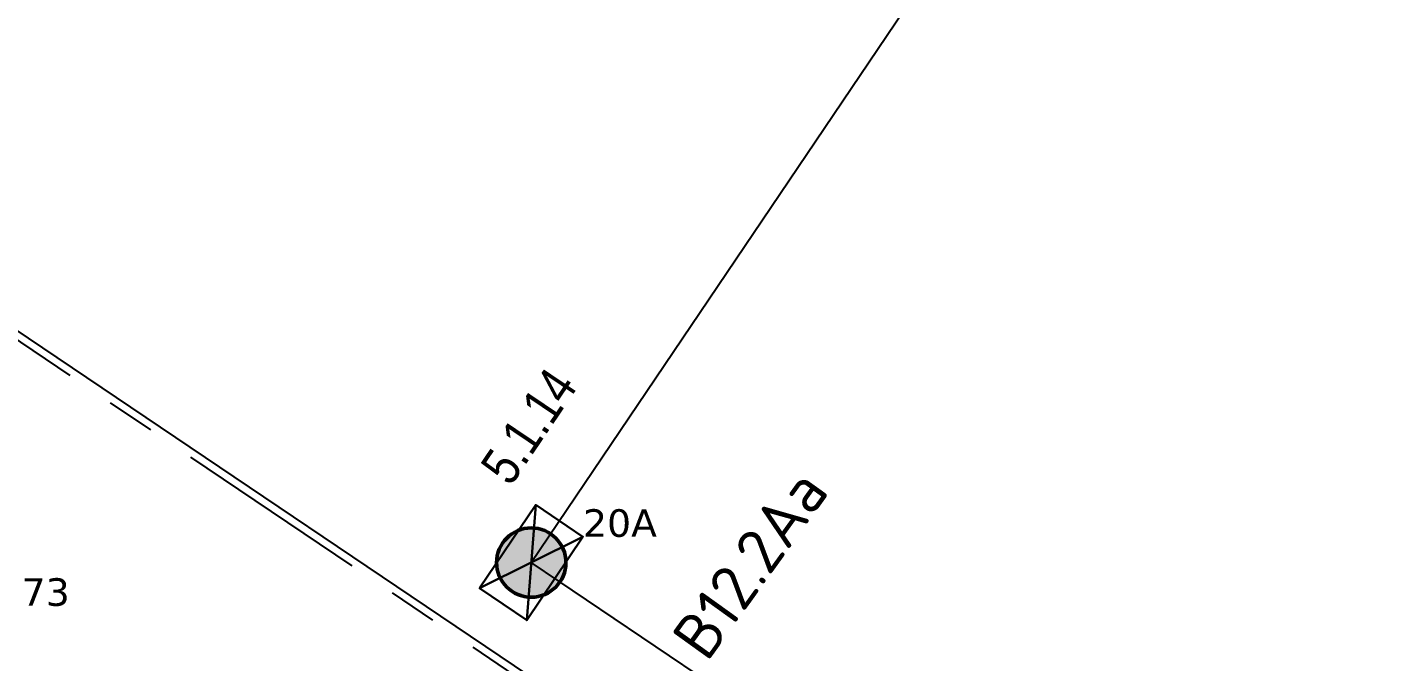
# Model space of a CAD drawing. Header units: millimetres. Extents: x -243740 to 150609, y -473655 to -165121.
# Drawn here: x 24965 to 33900, y -311424 to -307280 of the extents above; entities that cross this region are included whole.
import ezdxf
from ezdxf.enums import TextEntityAlignment as Align

# ---------------------------------------------------------------- set-up
doc = ezdxf.new("R2010")
doc.units = ezdxf.units.MM
doc.linetypes.add('Линия сетки', pattern=[22.225, 12.7, -3.175, 3.175, -3.175])
doc.layers.add('_Гр.ЩД-1В.5.3.I4.1', color=6, linetype='Continuous')
for name, color, linetype, lineweight in [('_освещение_dali', 3, 'Continuous', 50), ('DALLI', 6, 'TRAY', 30), ('Аварийное_овещение', 1, 'Continuous', 30), ('Светильники аварийные', 1, 'Continuous', 40)]:
    doc.layers.add(name, color=color, linetype=linetype, lineweight=lineweight)
doc.styles.add('ELine', font='txt.shx')
doc.styles.add('ISOCPEUR_1', font='isocpeur.ttf', dxfattribs={"height": 200})
doc.styles.get("Standard").update_dxf_attribs({"font": 'ARIALN.TTF'})
doc.styles.add('TableTextStyle', font='')
doc.styles.get('TableTextStyle').set_extended_font_data('VERDANA.TTF')
doc.linetypes.add('TRAY', pattern='A,12.119257,["_",ELine,S=4.5,R=90,X=0,Y=-1.555839],0.750382,["_",ELine,S=4.5,R=0,X=0,Y=-0.805849],1.314849,["_",ELine,S=4.5,R=0,X=0,Y=-0.805849],2.250029,["_",ELine,S=4.5,R=90,X=0,Y=-1.555839],13.565483', length=30)
doc.linetypes.add('Truba', pattern='A,3e-05,[4,MSH_7,S=1,R=0,X=0,Y=0],-3.022072', length=3.022102)

# ---------------------------------------------------------------- blocks, each defined once
blk = doc.blocks.new('A$C0249faeb')
at = {"layer": 'DALLI', "color": 0, "linetype": 'Линия сетки', "lineweight": -3, "ltscale": 100}
blk.add_lwpolyline([(-77952, -31246), (-93848.7, -54813.7), (-123371.7, -34900.2), (-107475, -11332.5)], close=True, dxfattribs=at)
blk = doc.blocks.new('26494_2_0')
mesh = blk.add_polyface()
corners = [(0.186, 0.3285, -0.215), (0.186, -0.3285), (0.186, -0.3285, -0.215), (0.186, -0.3285), (0.186, 0.3285, -0.215), (0.186, 0.3285), (0.186, -0.3285, -0.215), (-0.186, -0.3285), (-0.186, -0.3285, -0.215), (-0.186, -0.3285), (0.186, -0.3285, -0.215), (0.186, -0.3285), (-0.186, -0.3285, -0.215), (-0.186, 0.3285), (-0.186, 0.3285, -0.215), (-0.186, 0.3285), (-0.186, -0.3285, -0.215), (-0.186, -0.3285), (-0.186, 0.3285, -0.215), (0.186, 0.3285), (0.186, 0.3285, -0.215), (0.186, 0.3285), (-0.186, 0.3285, -0.215), (-0.186, 0.3285), (0.186, 0.3285), (-0.186, -0.3285), (0.186, -0.3285), (-0.186, -0.3285), (0.186, 0.3285), (-0.186, 0.3285), (-0.186, 0.3285, -0.215), (0.186, -0.3285, -0.215), (-0.186, -0.3285, -0.215), (0.186, -0.3285, -0.215), (-0.186, 0.3285, -0.215), (0.186, 0.3285, -0.215)]
mesh.append_faces([[corners[k] for k in face] for face in [(0, 1, 2), (3, 4, 5), (6, 7, 8), (9, 10, 11), (12, 13, 14), (15, 16, 17), (18, 19, 20), (21, 22, 23), (24, 25, 26), (27, 28, 29), (30, 31, 32), (33, 34, 35)]])
blk = doc.blocks.new('dgdg')
at = {"layer": 'Аварийное_овещение', "lineweight": 40, "xscale": 1000, "yscale": 1000, "zscale": 1000, "rotation": 325.9999999999997}
blk.add_blockref('26494_2_0', (262895.4, 86660.3, 3150.6), dxfattribs=at)
at = {"layer": 'Светильники аварийные', "style": 'ISOCPEUR_1'}
blk.add_text('В12.2Аа', height=300, rotation=54.29719, dxfattribs=at).set_placement((264043, 86003))
blk = doc.blocks.new('A$Cab2378fa')
at = {"lineweight": 25, "true_color": 0xfff5f5}
h = blk.add_hatch(color=7, dxfattribs=at)
h.dxf.hatch_style = 1
h.paths.add_polyline_path([(0, 0), (-141.6, -170.3, 0.174923), (3, -222.4, 0.197808), (162.3, -156.8)])
h.paths.add_polyline_path([(-163.2, 157.6), (0, 0), (147.8, 177.8, 0.175398), (3, 230.2, 0.209014)])
at = {"lineweight": 25}
h = blk.add_hatch(color=0, dxfattribs=at)
h.paths.add_polyline_path([(162.3, -156.8, 0.442338), (147.8, 177.8), (0, 0)])
h.paths.add_polyline_path([(-141.6, -170.3), (0, 0), (-163.2, 157.6, 0.430096)])
blk.add_circle((3, 3.9), 226.3)

msp = doc.modelspace()

# ---------------------------------------------------------------- linework, layer by layer
at = {"layer": '_Гр.ЩД-1В.5.3.I4.1', "ltscale": 100}
msp.add_lwpolyline([(110536, -307227.5), (104219.9, -302967.2), (92894, -319736.1), (63624.5, -300232.1), (47676.2, -323876.5), (41394.6, -319639.5), (54986.2, -299489.2), (48493.9, -295110.2), (34902.4, -315260.4), (28255.4, -310777), (41846.9, -290626.7), (35320.9, -286224.9), (21729.4, -306375.1)], dxfattribs=at)
at = {"layer": 'Defpoints', "color": 3, "ltscale": 100}
msp.add_lwpolyline([(20246.3, -306122.8), (36254.4, -282691.9), (65448.1, -302383.3), (49440, -325814.2)], close=True, dxfattribs=at)

# ---------------------------------------------------------------- block references
at = {"layer": '_освещение_dali', "color": 1, "ltscale": 100}
msp.add_blockref('A$Cab2378fa', (28252.4, -310780.9), dxfattribs=at)
at = {"layer": 'Defpoints', "color": 3, "ltscale": 100}
msp.add_blockref('A$C0249faeb', (143045.2, -270897.9), dxfattribs=at)
at = {"layer": 'Defpoints', "linetype": 'Truba'}
msp.add_blockref('dgdg', (-234640, -397437.2), dxfattribs=at)

# ---------------------------------------------------------------- texts
at = {"layer": '_Гр.ЩД-1В.5.3.I4.1', "ltscale": 100}
msp.add_text('5.1.14', height=250, rotation=56, dxfattribs=at).set_placement((28404.8, -309997.2), align=Align.BOTTOM_CENTER)
at = {"layer": '_освещение_dali', "color": 133, "true_color": 0x8bcad4, "style": 'TableTextStyle'}
msp.add_text('20А', height=180, dxfattribs=at).set_placement((28593.3, -310608.6, 3150.6))
at = {"layer": '_освещение_dali', "color": 73, "true_color": 0xa3d24a, "style": 'TableTextStyle'}
msp.add_text('73', height=180, dxfattribs=at).set_placement((24927.2, -311059.5))

doc.saveas('drawing.dxf')
